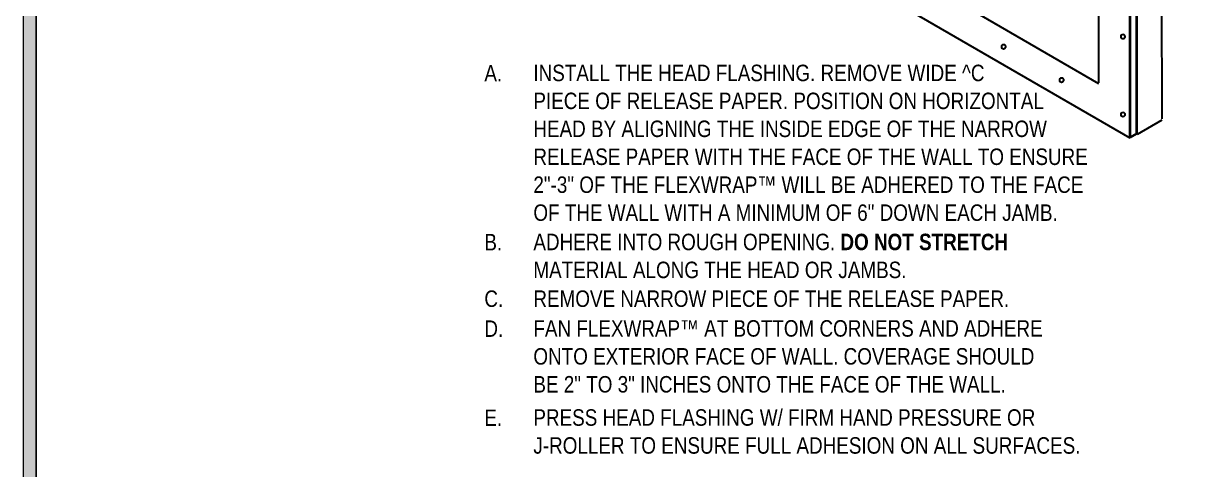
# Model space of a CAD drawing. Header units: inches. Extents: x -17.6 to 82.3, y -15.1 to 23.2.
# Drawn here: x -16.06 to -5.05, y 5.28 to 9.52 of the extents above; entities that cross this region are included whole.
import ezdxf

# ---------------------------------------------------------------- set-up
doc = ezdxf.new("R2010")
doc.units = ezdxf.units.IN
doc.header["$MEASUREMENT"] = 0
for name, color, linetype, lineweight in [('.ATI-TEXT', 7, 'Continuous', 0), ('G-ANNO-TTLB', 7, 'Continuous', 0), ('TYVEK', 7, 'Continuous', 0)]:
    doc.layers.add(name, color=color, linetype=linetype, lineweight=lineweight)

# ---------------------------------------------------------------- blocks, each defined once
blk = doc.blocks.new('Block_286')
at = {"layer": 'TYVEK', "color": 252, "lineweight": 25, "true_color": 0x848484}
for centre in [(-8.503, 10.284), (-7.897, 9.938), (-7.343, 9.623), (-6.76, 9.293), (-6.21, 8.977)]:
    blk.add_ellipse(centre, major_axis=(0, 0.0221), ratio=0.812499, dxfattribs=at)

msp = doc.modelspace()

# ---------------------------------------------------------------- hatches: boundary and pattern name
at = {"layer": 'G-ANNO-TTLB', "true_color": 0xff00ff, "transparency": 33554687}
h = msp.add_hatch(color=6, dxfattribs=at)
edge = h.paths.add_edge_path()
edge.add_spline(control_points=[(24.625, -11.062), (24.625, -11.062), (-16.062, -11.062), (-16.062, -11.062), (-16.062, -11.062), (-16.062, 23.063), (-16.062, 23.063), (-16.062, 23.063), (24.625, 23.063), (24.625, 23.063), (24.625, 23.063), (24.625, -11.062), (24.625, -11.062)], knot_values=[0, 0, 0, 0, 1, 1, 1, 2, 2, 2, 3, 3, 3, 4, 4, 4, 4], degree=3, periodic=0)
edge = h.paths.add_edge_path()
edge.add_spline(control_points=[(-15.938, 22.938), (-15.938, 22.938), (-15.938, -10.938), (-15.938, -10.938), (-15.938, -10.938), (24.5, -10.938), (24.5, -10.938), (24.5, -10.938), (24.5, 22.938), (24.5, 22.938), (24.5, 22.938), (-15.938, 22.938), (-15.938, 22.938)], knot_values=[0, 0, 0, 0, 1, 1, 1, 2, 2, 2, 3, 3, 3, 4, 4, 4, 4], degree=3, periodic=0)
edge.add_line((-15.937, 22.938), (-15.938, 22.938))

# ---------------------------------------------------------------- linework, layer by layer
at = {"layer": 'G-ANNO-TTLB', "color": 6, "lineweight": 9, "true_color": 0xff00ff}
for p, q in [((-16.062, 23.063), (-16.062, -11.062)), ((-15.938, 22.938), (-15.938, -10.938)), ((-15.938, -10.938), (-15.938, 22.938))]:
    msp.add_line(p, q, dxfattribs=at)
at = {"layer": 'G-ANNO-TTLB'}
for points in [[(24.625, -11.062), (24.625, -11.062), (-16.062, -11.062), (-16.062, -11.062), (-16.062, -11.062), (-16.062, 23.063), (-16.062, 23.063), (-16.062, 23.063), (24.625, 23.063), (24.625, 23.063), (24.625, 23.063), (24.625, -11.062), (24.625, -11.062)], [(-15.938, 22.938), (-15.938, 22.938), (-15.938, -10.938), (-15.938, -10.938), (-15.938, -10.938), (24.5, -10.938), (24.5, -10.938), (24.5, -10.938), (24.5, 22.938), (24.5, 22.938), (24.5, 22.938), (-15.938, 22.938), (-15.938, 22.938)]]:
    msp.add_open_spline(points, degree=3, knots=[0, 0, 0, 0, 1, 1, 1, 2, 2, 2, 3, 3, 3, 4, 4, 4, 4], dxfattribs=at)
at = {"layer": 'TYVEK', "color": 33, "lineweight": 25, "true_color": 0xcc9966}
for p, q in [((-5.257, 8.61), (-5.261, 14.502)), ((-5.49, 8.465), (-5.257, 8.6))]:
    msp.add_line(p, q, dxfattribs=at)
at = {"layer": 'TYVEK', "color": 2, "lineweight": 35, "true_color": 0xffff00}
for p, q in [((-5.564, 14.324), (-5.564, 8.431)), ((-5.497, 8.469), (-5.497, 14.363)), ((-5.497, 8.469), (-5.564, 8.431))]:
    msp.add_line(p, q, dxfattribs=at)
at = {"layer": 'TYVEK', "color": 4, "lineweight": 25, "true_color": 0x00ffff}
for p, q in [((-9.045, 10.793), (-5.86, 8.945)), ((-5.86, 9.764), (-5.86, 8.949))]:
    msp.add_line(p, q, dxfattribs=at)
at = {"layer": 'TYVEK', "color": 2, "lineweight": 25, "true_color": 0xffff00}
msp.add_line((-9.297, 10.59), (-5.564, 8.429), dxfattribs=at)
at = {"layer": 'TYVEK', "color": 252, "lineweight": 25, "true_color": 0x848484}
for centre in [(-5.628, 9.389), (-5.628, 8.65)]:
    msp.add_ellipse(centre, major_axis=(0, 0.0221), ratio=0.812499, dxfattribs=at)

# ---------------------------------------------------------------- block references
at = {"layer": 'TYVEK'}
msp.add_blockref('Block_286', (0, 0), dxfattribs=at)

# ---------------------------------------------------------------- texts
at = {"layer": '.ATI-TEXT', "char_height": 0.2, "attachment_point": 7}
for s, insert in [('\\C18;\\c0;\\FArial Narrow|b0|i0|c1;\\H0.156250;\\W1.000000;A.', (-11.687, 8.964)), ('\\C18;\\c0;\\FArial Narrow|b0|i0|c1;\\H0.156250;\\W1.000000;INSTALL THE HEAD FLASHING. REMOVE WIDE ^C', (-11.222, 8.964)), ('\\C18;\\c0;\\FArial Narrow|b0|i0|c1;\\H0.156250;\\W1.000000;PIECE OF RELEASE PAPER. POSITION ON HORIZONTAL ', (-11.222, 8.699)), ('\\C18;\\c0;\\FArial Narrow|b0|i0|c1;\\H0.156250;\\W1.000000;HEAD BY ALIGNING THE INSIDE EDGE OF THE NARROW ', (-11.222, 8.434)), ('\\C18;\\c0;\\FArial Narrow|b0|i0|c1;\\H0.156250;\\W1.000000;RELEASE PAPER WITH THE FACE OF THE WALL TO ENSURE ', (-11.222, 8.169)), ('\\C18;\\c0;\\FArial Narrow|b0|i0|c1;\\H0.156250;\\W1.000000;2"-3" OF THE FLEXWRAP™ WILL BE ADHERED TO THE FACE ', (-11.222, 7.904)), ('\\C18;\\c0;\\FArial Narrow|b0|i0|c1;\\H0.156250;\\W1.000000;OF THE WALL WITH A MINIMUM OF 6" DOWN EACH JAMB.', (-11.222, 7.639)), ('\\C18;\\c0;\\FArial Narrow|b0|i0|c1;\\H0.156250;\\W1.000000;B.', (-11.687, 7.361)), ('\\C18;\\c0;\\FArial Narrow|b0|i0|c1;\\H0.156250;\\W1.000000;ADHERE INTO ROUGH OPENING. \\FArial Narrow Bold|b1|i0|c1;DO NOT STRETCH\\FArial Narrow|b0|i0|c1; ', (-11.222, 7.361)), ('\\C18;\\c0;\\FArial Narrow|b0|i0|c1;\\H0.156250;\\W1.000000;MATERIAL ALONG THE HEAD OR JAMBS.', (-11.222, 7.096)), ('\\C18;\\c0;\\FArial Narrow|b0|i0|c1;\\H0.156250;\\W1.000000;C.', (-11.687, 6.823)), ('\\C18;\\c0;\\FArial Narrow|b0|i0|c1;\\H0.156250;\\W1.000000;REMOVE NARROW PIECE OF THE RELEASE PAPER.', (-11.222, 6.823)), ('\\C18;\\c0;\\FArial Narrow|b0|i0|c1;\\H0.156250;\\W1.000000;D.', (-11.687, 6.541)), ('\\C18;\\c0;\\FArial Narrow|b0|i0|c1;\\H0.156250;\\W1.000000;FAN FLEXWRAP™ AT BOTTOM CORNERS AND ADHERE ', (-11.222, 6.541)), ('\\C18;\\c0;\\FArial Narrow|b0|i0|c1;\\H0.156250;\\W1.000000;ONTO EXTERIOR FACE OF WALL. COVERAGE SHOULD ', (-11.222, 6.276)), ('\\C18;\\c0;\\FArial Narrow|b0|i0|c1;\\H0.156250;\\W1.000000;BE 2" TO 3" INCHES ONTO THE FACE OF THE WALL.', (-11.222, 6.011)), ('\\C18;\\c0;\\FArial Narrow|b0|i0|c1;\\H0.156250;\\W1.000000;E.', (-11.687, 5.696)), ('\\C18;\\c0;\\FArial Narrow|b0|i0|c1;\\H0.156250;\\W1.000000;PRESS HEAD FLASHING W/ FIRM HAND PRESSURE OR ', (-11.222, 5.696)), ('\\C18;\\c0;\\FArial Narrow|b0|i0|c1;\\H0.156250;\\W1.000000;J-ROLLER TO ENSURE FULL ADHESION ON ALL SURFACES.', (-11.222, 5.431))]:
    msp.add_mtext(s, dxfattribs=dict(at, insert=insert))

doc.saveas('drawing.dxf')
